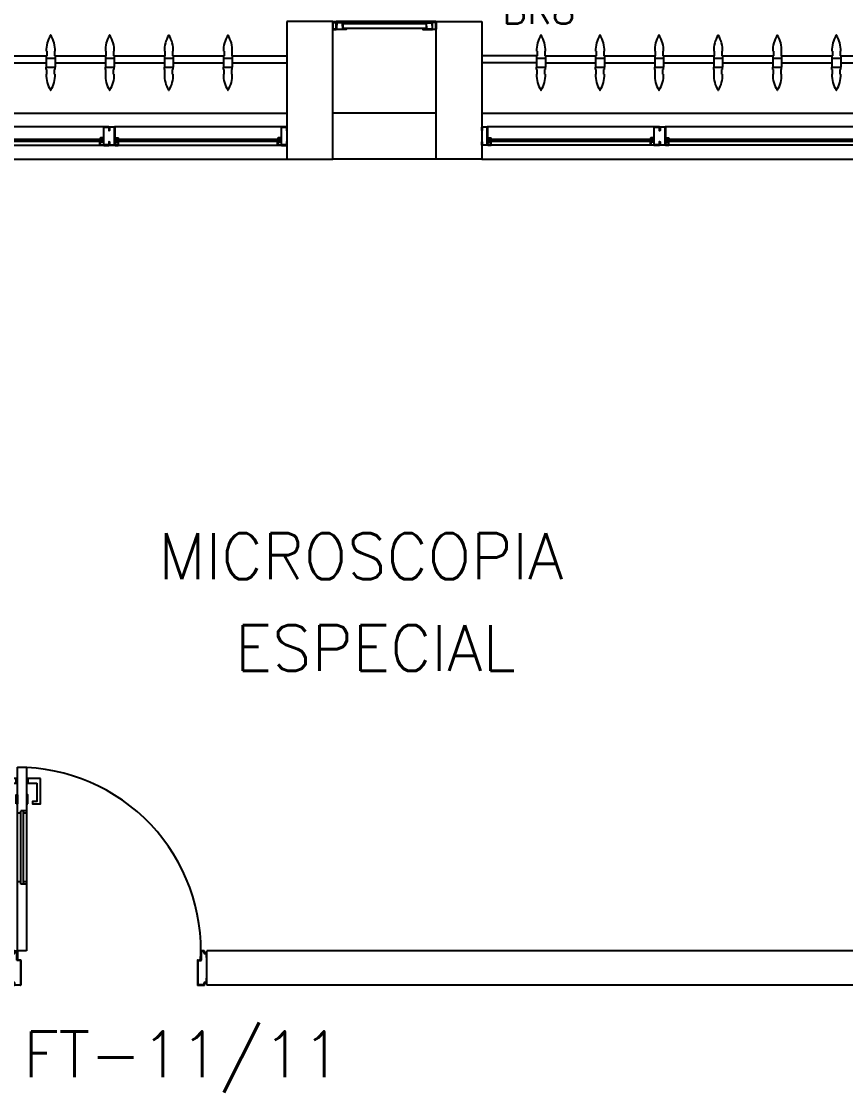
# Model space of a CAD drawing. Header units: millimetres. Extents: x 2686 to 2939, y 1294 to 1441.
# Drawn here: x 2735.113 to 2738.706, y 1406.307 to 1410.975 of the extents above; entities that cross this region are included whole.
import ezdxf

# ---------------------------------------------------------------- set-up
doc = ezdxf.new("R2010")
doc.units = ezdxf.units.MM
for name, color, linetype in [('AR-ALV', 2, 'Continuous'), ('AR-BRISES', 1, 'Continuous'), ('AR-ESQ', 1, 'Continuous'), ('AR-ESTC', 3, 'Continuous'), ('AR-PEITORIL', 1, 'Continuous'), ('AR-PORTA', 1, 'Continuous'), ('BR-PAINEL', 1, 'Continuous'), ('BR-SUPORTE', 1, 'Continuous'), ('BR-TEXTO', 2, 'Continuous'), ('DT-ESQ-BAGUETE-C', 1, 'Continuous'), ('DT-ESQ-MARCO-V', 1, 'Continuous'), ('DT-ESQ-PERFIL CADEIRA-C', 2, 'Continuous'), ('DT-ESQ-PERFIL CADEIRA-V', 2, 'Continuous'), ('DT-ESQ-PERFIL U-C', 2, 'Continuous'), ('DT-ESQ-VENEZIANA-C', 1, 'Continuous'), ('DT-ESQ-VENEZIANA-V', 1, 'Continuous'), ('DT-ESQ-VIDRO-C', 2, 'Continuous'), ('DT-TXTMOD', 1, 'Continuous'), ('ENDEREÇO', 2, 'Continuous'), ('maçaneta', 1, 'Continuous'), ('mov', 1, 'Continuous'), ('PM-PERFIL U-C', 2, 'Continuous'), ('PM-VIDRO', 2, 'Continuous'), ('pm1', 2, 'Continuous'), ('pm2', 2, 'Continuous'), ('TEXTO', 2, 'Continuous')]:
    doc.layers.add(name, color=color, linetype=linetype)
doc.styles.add('S10', font='simplex.shx', dxfattribs={"height": 0.1})
doc.styles.add('S12', font='simplex.shx', dxfattribs={"width": 1.1, "height": 0.12})
doc.styles.add('UNB-100', font='simplex.shx', dxfattribs={"height": 0.2})
doc.styles.add('UNB1-100', font='simplex.shx', dxfattribs={"height": 0.2})

# ---------------------------------------------------------------- blocks, each defined once
blk = doc.blocks.new('EF09-P')
at = {"layer": 'DT-ESQ-BAGUETE-C', "ltscale": 0.1}
for points in [[(0.039, -0.075), (0.0255, -0.075), (0.0255, -0.0735), (0.039, -0.0735), (0.039, -0.0615), (0.0255, -0.0615), (0.0255, -0.06), (0.039, -0.06, -0.414214), (0.0405, -0.0615), (0.0405, -0.0735, -0.414214)], [(0.736, -0.075), (0.7495, -0.075), (0.7495, -0.0735), (0.736, -0.0735), (0.736, -0.0615), (0.7495, -0.0615), (0.7495, -0.06), (0.736, -0.06, 0.414214), (0.7345, -0.0615), (0.7345, -0.0735, 0.414214)], [(0.814, -0.075), (0.8005, -0.075), (0.8005, -0.0735), (0.814, -0.0735), (0.814, -0.0615), (0.8005, -0.0615), (0.8005, -0.06), (0.814, -0.06, -0.414214), (0.8155, -0.0615), (0.8155, -0.0735, -0.414214)]]:
    blk.add_lwpolyline(points, format="xyb", close=True, dxfattribs=at)
at = {"layer": 'DT-ESQ-MARCO-V', "ltscale": 0.1}
for p, q in [((0.0235, -0.06), (0.7515, -0.06)), ((0.7985, -0.06), (1.3515, -0.06)), ((0.0235, -0.14), (0.7515, -0.14)), ((0.7985, -0.14), (1.3515, -0.14))]:
    blk.add_line(p, q, dxfattribs=at)
at = {"layer": 'DT-ESQ-PERFIL U-C', "ltscale": 0.1}
for points in [[(0.025, -0.0905), (0.025, -0.0905, 0.414214), (0.0235, -0.092), (0.0235, -0.1385), (0.0015, -0.1385), (0.0015, -0.125), (0, -0.125), (0, -0.1385, 0.414214), (0.0015, -0.14), (0.0235, -0.14, 0.414214), (0.025, -0.1385), (0.025, -0.092), (0.0385, -0.092, 1), (0.0385, -0.089), (0.025, -0.089), (0.025, -0.0615, 0.414214), (0.0235, -0.06), (0.0015, -0.06, 0.414214), (0, -0.0615), (0, -0.075), (0.0015, -0.075), (0.0015, -0.0615), (0.0235, -0.0615), (0.0235, -0.089, 0.414214), (0.025, -0.0905), (0.0385, -0.0905)], [(0.75, -0.0905), (0.75, -0.0905, -0.414214), (0.7515, -0.092), (0.7515, -0.1385), (0.7735, -0.1385), (0.7735, -0.125), (0.775, -0.125), (0.775, -0.1385, -0.414214), (0.7735, -0.14), (0.7515, -0.14, -0.414214), (0.75, -0.1385), (0.75, -0.092), (0.7365, -0.092, -1), (0.7365, -0.089), (0.75, -0.089), (0.75, -0.0615, -0.414214), (0.7515, -0.06), (0.7735, -0.06, -0.414214), (0.775, -0.0615), (0.775, -0.075), (0.7735, -0.075), (0.7735, -0.0615), (0.7515, -0.0615), (0.7515, -0.089, -0.414214), (0.75, -0.0905), (0.7365, -0.0905)], [(0.8, -0.0905), (0.8, -0.0905, 0.414214), (0.7985, -0.092), (0.7985, -0.1385), (0.7765, -0.1385), (0.7765, -0.125), (0.775, -0.125), (0.775, -0.1385, 0.414214), (0.7765, -0.14), (0.7985, -0.14, 0.414214), (0.8, -0.1385), (0.8, -0.092), (0.8135, -0.092, 1), (0.8135, -0.089), (0.8, -0.089), (0.8, -0.0615, 0.414214), (0.7985, -0.06), (0.7765, -0.06, 0.414214), (0.775, -0.0615), (0.775, -0.075), (0.7765, -0.075), (0.7765, -0.0615), (0.7985, -0.0615), (0.7985, -0.089, 0.414214), (0.8, -0.0905), (0.8135, -0.0905)]]:
    blk.add_lwpolyline(points, format="xyb", dxfattribs=at)
at = {"layer": 'DT-ESQ-VIDRO-C', "ltscale": 0.1}
for points in [[(0.027, -0.087), (0.027, -0.077), (0.748, -0.077), (0.748, -0.087)], [(0.802, -0.087), (0.802, -0.077), (1.348, -0.077), (1.348, -0.087)]]:
    blk.add_lwpolyline(points, close=True, dxfattribs=at)
at = {"layer": 'DT-TXTMOD', "ltscale": 0.1, "style": 'S10', "flags": 3}
for tag, p in [('M01', (0.025, -0.28)), ('M02', (0.3253, -0.28)), ('M03', (0.627, -0.28)), ('M04', (0.9288, -0.28)), ('M05', (1.2306, -0.28)), ('M06', (1.5323, -0.28)), ('M07', (1.8341, -0.28)), ('M08', (2.1359, -0.28)), ('M09', (2.4376, -0.28)), ('M10', (2.7394, -0.28)), ('M11', (3.0412, -0.28)), ('M12', (3.3429, -0.28)), ('M13', (3.6447, -0.28)), ('M14', (3.9464, -0.28)), ('M15', (4.2482, -0.28)), ('M16', (4.55, -0.28)), ('M17', (4.8517, -0.28))]:
    blk.add_attdef(tag, p, '', height=0.1, dxfattribs=at)
blk = doc.blocks.new('EF29-P')
at = {"layer": 'DT-ESQ-BAGUETE-C', "ltscale": 0.1}
for points in [[(4.336, -0.0752), (4.3495, -0.0752), (4.3495, -0.0737), (4.336, -0.0737), (4.336, -0.0617), (4.3495, -0.0617), (4.3495, -0.0602), (4.336, -0.0602, 0.414214), (4.3345, -0.0617), (4.3345, -0.0737, 0.414214)], [(4.414, -0.0752), (4.4005, -0.0752), (4.4005, -0.0737), (4.414, -0.0737), (4.414, -0.0617), (4.4005, -0.0617), (4.4005, -0.0602), (4.414, -0.0602, -0.414214), (4.4155, -0.0617), (4.4155, -0.0737, -0.414214)], [(5.111, -0.0752), (5.1245, -0.0752), (5.1245, -0.0737), (5.111, -0.0737), (5.111, -0.0617), (5.1245, -0.0617), (5.1245, -0.0602), (5.111, -0.0602, 0.414214), (5.1095, -0.0617), (5.1095, -0.0737, 0.414214)]]:
    blk.add_lwpolyline(points, format="xyb", close=True, dxfattribs=at)
at = {"layer": 'DT-ESQ-MARCO-V', "ltscale": 0.1}
for p, q in [((3.1985, -0.0602), (4.3515, -0.0602)), ((4.3985, -0.0602), (5.1265, -0.0602)), ((3.1985, -0.1402), (4.3515, -0.1402)), ((4.3985, -0.1402), (5.1265, -0.1402))]:
    blk.add_line(p, q, dxfattribs=at)
at = {"layer": 'DT-ESQ-PERFIL U-C', "ltscale": 0.1}
for points in [[(4.35, -0.0907), (4.35, -0.0907, -0.414214), (4.3515, -0.0922), (4.3515, -0.1387), (4.3735, -0.1387), (4.3735, -0.1252), (4.375, -0.1252), (4.375, -0.1387, -0.414214), (4.3735, -0.1402), (4.3515, -0.1402, -0.414214), (4.35, -0.1387), (4.35, -0.0922), (4.3365, -0.0922, -1), (4.3365, -0.0892), (4.35, -0.0892), (4.35, -0.0617, -0.414214), (4.3515, -0.0602), (4.3735, -0.0602, -0.414214), (4.375, -0.0617), (4.375, -0.0752), (4.3735, -0.0752), (4.3735, -0.0617), (4.3515, -0.0617), (4.3515, -0.0892, -0.414214), (4.35, -0.0907), (4.3365, -0.0907)], [(4.4, -0.0907), (4.4, -0.0907, 0.414214), (4.3985, -0.0922), (4.3985, -0.1387), (4.3765, -0.1387), (4.3765, -0.1252), (4.375, -0.1252), (4.375, -0.1387, 0.414214), (4.3765, -0.1402), (4.3985, -0.1402, 0.414214), (4.4, -0.1387), (4.4, -0.0922), (4.4135, -0.0922, 1), (4.4135, -0.0892), (4.4, -0.0892), (4.4, -0.0617, 0.414214), (4.3985, -0.0602), (4.3765, -0.0602, 0.414214), (4.375, -0.0617), (4.375, -0.0752), (4.3765, -0.0752), (4.3765, -0.0617), (4.3985, -0.0617), (4.3985, -0.0892, 0.414214), (4.4, -0.0907), (4.4135, -0.0907)], [(5.125, -0.0907), (5.125, -0.0907, -0.414214), (5.1265, -0.0922), (5.1265, -0.1387), (5.1485, -0.1387), (5.1485, -0.1252), (5.15, -0.1252), (5.15, -0.1387, -0.414214), (5.1485, -0.1402), (5.1265, -0.1402, -0.414214), (5.125, -0.1387), (5.125, -0.0922), (5.1115, -0.0922, -1), (5.1115, -0.0892), (5.125, -0.0892), (5.125, -0.0617, -0.414214), (5.1265, -0.0602), (5.1485, -0.0602, -0.414214), (5.15, -0.0617), (5.15, -0.0752), (5.1485, -0.0752), (5.1485, -0.0617), (5.1265, -0.0617), (5.1265, -0.0892, -0.414214), (5.125, -0.0907), (5.1115, -0.0907)]]:
    blk.add_lwpolyline(points, format="xyb", dxfattribs=at)
at = {"layer": 'DT-ESQ-VIDRO-C', "ltscale": 0.1}
for points in [[(3.202, -0.0872), (3.202, -0.0772), (4.348, -0.0772), (4.348, -0.0872)], [(4.402, -0.0872), (4.402, -0.0772), (5.123, -0.0772), (5.123, -0.0872)]]:
    blk.add_lwpolyline(points, close=True, dxfattribs=at)
at = {"layer": 'DT-TXTMOD', "ltscale": 0.1, "style": 'S10', "flags": 3}
for tag, p in [('M01', (0.025, -0.28)), ('M02', (0.3253, -0.28)), ('M03', (0.627, -0.28)), ('M04', (0.9288, -0.28)), ('M05', (1.2306, -0.28)), ('M06', (1.5323, -0.28)), ('M07', (1.8341, -0.28)), ('M08', (2.1359, -0.28)), ('M09', (2.4376, -0.28)), ('M10', (2.7394, -0.28)), ('M11', (3.0412, -0.28)), ('M12', (3.3429, -0.28)), ('M13', (3.6447, -0.28)), ('M14', (3.9464, -0.28)), ('M15', (4.2482, -0.28)), ('M16', (4.55, -0.28)), ('M17', (4.8517, -0.28))]:
    blk.add_attdef(tag, p, '', height=0.1, dxfattribs=at)
blk = doc.blocks.new('BR-MODULO8')
at = {"layer": 'BR-PAINEL'}
for p, q in [((-4.9117, 0.27), (-4.9092, 0.27)), ((-4.9117, 0.25), (-4.9117, 0.24)), ((-4.9117, 0.25), (-4.9092, 0.25)), ((-4.9117, 0.24), (-4.8733, 0.24)), ((-4.9117, 0.24), (-4.9117, 0.2)), ((-4.9092, 0.27), (-4.9092, 0.25)), ((-4.8758, 0.27), (-4.8758, 0.25)), ((-4.8733, 0.27), (-4.8758, 0.27)), ((-4.8733, 0.25), (-4.8758, 0.25)), ((-4.8733, 0.25), (-4.8733, 0.24)), ((-4.8733, 0.24), (-4.8733, 0.2)), ((-4.6542, 0.27), (-4.6517, 0.27)), ((-4.6542, 0.25), (-4.6542, 0.24)), ((-4.6542, 0.25), (-4.6517, 0.25)), ((-4.6542, 0.24), (-4.6158, 0.24)), ((-4.6542, 0.24), (-4.6542, 0.2)), ((-4.6517, 0.27), (-4.6517, 0.25)), ((-4.6183, 0.27), (-4.6183, 0.25)), ((-4.6158, 0.27), (-4.6183, 0.27)), ((-4.6158, 0.25), (-4.6183, 0.25)), ((-4.6158, 0.25), (-4.6158, 0.24)), ((-4.6158, 0.24), (-4.6158, 0.2)), ((-4.3967, 0.27), (-4.3942, 0.27)), ((-4.3967, 0.25), (-4.3967, 0.24)), ((-4.3967, 0.25), (-4.3942, 0.25)), ((-4.3967, 0.24), (-4.3583, 0.24)), ((-4.3967, 0.24), (-4.3967, 0.2)), ((-4.3942, 0.27), (-4.3942, 0.25)), ((-4.3608, 0.27), (-4.3608, 0.25)), ((-4.3583, 0.27), (-4.3608, 0.27)), ((-4.3583, 0.25), (-4.3608, 0.25)), ((-4.3583, 0.25), (-4.3583, 0.24)), ((-4.3583, 0.24), (-4.3583, 0.2)), ((-4.1392, 0.27), (-4.1367, 0.27)), ((-4.1392, 0.25), (-4.1392, 0.24)), ((-4.1392, 0.25), (-4.1367, 0.25)), ((-4.1392, 0.24), (-4.1008, 0.24)), ((-4.1392, 0.24), (-4.1392, 0.2)), ((-4.1367, 0.27), (-4.1367, 0.25)), ((-4.1033, 0.27), (-4.1033, 0.25)), ((-4.1008, 0.27), (-4.1033, 0.27)), ((-4.1008, 0.25), (-4.1033, 0.25)), ((-4.1008, 0.25), (-4.1008, 0.24)), ((-4.1008, 0.24), (-4.1008, 0.2)), ((-3.8817, 0.27), (-3.8792, 0.27)), ((-3.8817, 0.25), (-3.8817, 0.24)), ((-3.8817, 0.25), (-3.8792, 0.25)), ((-3.8817, 0.24), (-3.8433, 0.24)), ((-3.8817, 0.24), (-3.8817, 0.2)), ((-3.8792, 0.27), (-3.8792, 0.25)), ((-3.8458, 0.27), (-3.8458, 0.25)), ((-3.8433, 0.27), (-3.8458, 0.27)), ((-3.8433, 0.25), (-3.8458, 0.25)), ((-3.8433, 0.25), (-3.8433, 0.24)), ((-3.8433, 0.24), (-3.8433, 0.2)), ((-3.6242, 0.27), (-3.6217, 0.27)), ((-3.6242, 0.25), (-3.6242, 0.24)), ((-3.6242, 0.25), (-3.6217, 0.25)), ((-3.6242, 0.24), (-3.5858, 0.24)), ((-3.6242, 0.24), (-3.6242, 0.2)), ((-3.6217, 0.27), (-3.6217, 0.25)), ((-3.5883, 0.27), (-3.5883, 0.25)), ((-3.5858, 0.27), (-3.5883, 0.27)), ((-3.5858, 0.25), (-3.5883, 0.25)), ((-3.5858, 0.25), (-3.5858, 0.24)), ((-3.5858, 0.24), (-3.5858, 0.2)), ((-1.0492, 0.27), (-1.0467, 0.27)), ((-1.0492, 0.25), (-1.0492, 0.24)), ((-1.0492, 0.25), (-1.0467, 0.25)), ((-1.0492, 0.24), (-1.0108, 0.24)), ((-1.0492, 0.24), (-1.0492, 0.2)), ((-1.0467, 0.27), (-1.0467, 0.25)), ((-1.0133, 0.27), (-1.0133, 0.25)), ((-1.0108, 0.27), (-1.0133, 0.27)), ((-1.0108, 0.25), (-1.0133, 0.25)), ((-1.0108, 0.25), (-1.0108, 0.24)), ((-1.0108, 0.24), (-1.0108, 0.2)), ((-0.7917, 0.27), (-0.7892, 0.27)), ((-0.7917, 0.25), (-0.7917, 0.24)), ((-0.7917, 0.25), (-0.7892, 0.25)), ((-0.7917, 0.24), (-0.7533, 0.24)), ((-0.7917, 0.24), (-0.7917, 0.2)), ((-0.7892, 0.27), (-0.7892, 0.25)), ((-0.7558, 0.27), (-0.7558, 0.25)), ((-0.7533, 0.27), (-0.7558, 0.27)), ((-0.7533, 0.25), (-0.7558, 0.25)), ((-0.7533, 0.25), (-0.7533, 0.24)), ((-0.7533, 0.24), (-0.7533, 0.2)), ((-0.5342, 0.27), (-0.5317, 0.27)), ((-0.5342, 0.25), (-0.5317, 0.25)), ((-0.5342, 0.25), (-0.5342, 0.24)), ((-0.5342, 0.24), (-0.5342, 0.2)), ((-0.5342, 0.24), (-0.4958, 0.24)), ((-0.5317, 0.27), (-0.5317, 0.25)), ((-0.4958, 0.27), (-0.4983, 0.27)), ((-0.4983, 0.27), (-0.4983, 0.25)), ((-0.4958, 0.25), (-0.4983, 0.25)), ((-0.4958, 0.25), (-0.4958, 0.24)), ((-0.4958, 0.24), (-0.4958, 0.2)), ((-0.2767, 0.27), (-0.2742, 0.27)), ((-0.2767, 0.25), (-0.2767, 0.24)), ((-0.2767, 0.25), (-0.2742, 0.25)), ((-0.2767, 0.24), (-0.2383, 0.24)), ((-0.2767, 0.24), (-0.2767, 0.2)), ((-0.2742, 0.27), (-0.2742, 0.25)), ((-0.2408, 0.27), (-0.2408, 0.25)), ((-0.2383, 0.27), (-0.2408, 0.27)), ((-0.2383, 0.25), (-0.2408, 0.25)), ((-0.2383, 0.25), (-0.2383, 0.24)), ((-0.2383, 0.24), (-0.2383, 0.2)), ((-4.9117, 0.2), (-4.8733, 0.2)), ((-4.9117, 0.19), (-4.9117, 0.2)), ((-4.9117, 0.19), (-4.9092, 0.19)), ((-4.9092, 0.17), (-4.9092, 0.19)), ((-4.8733, 0.19), (-4.8758, 0.19)), ((-4.8758, 0.17), (-4.8758, 0.19)), ((-4.8733, 0.19), (-4.8733, 0.2)), ((-4.6542, 0.2), (-4.6158, 0.2)), ((-4.6542, 0.19), (-4.6542, 0.2)), ((-4.6542, 0.19), (-4.6517, 0.19)), ((-4.6517, 0.17), (-4.6517, 0.19)), ((-4.6158, 0.19), (-4.6183, 0.19)), ((-4.6183, 0.17), (-4.6183, 0.19)), ((-4.6158, 0.19), (-4.6158, 0.2)), ((-4.3967, 0.2), (-4.3583, 0.2)), ((-4.3967, 0.19), (-4.3967, 0.2)), ((-4.3967, 0.19), (-4.3942, 0.19)), ((-4.3942, 0.17), (-4.3942, 0.19)), ((-4.3583, 0.19), (-4.3608, 0.19)), ((-4.3608, 0.17), (-4.3608, 0.19)), ((-4.3583, 0.19), (-4.3583, 0.2)), ((-4.1392, 0.2), (-4.1008, 0.2)), ((-4.1392, 0.19), (-4.1392, 0.2)), ((-4.1392, 0.19), (-4.1367, 0.19)), ((-4.1367, 0.17), (-4.1367, 0.19)), ((-4.1008, 0.19), (-4.1033, 0.19)), ((-4.1033, 0.17), (-4.1033, 0.19)), ((-4.1008, 0.19), (-4.1008, 0.2)), ((-3.8817, 0.2), (-3.8433, 0.2)), ((-3.8817, 0.19), (-3.8817, 0.2)), ((-3.8817, 0.19), (-3.8792, 0.19)), ((-3.8792, 0.17), (-3.8792, 0.19)), ((-3.8433, 0.19), (-3.8458, 0.19)), ((-3.8458, 0.17), (-3.8458, 0.19)), ((-3.8433, 0.19), (-3.8433, 0.2)), ((-3.6242, 0.2), (-3.5858, 0.2)), ((-3.6242, 0.19), (-3.6242, 0.2)), ((-3.6242, 0.19), (-3.6217, 0.19)), ((-3.6217, 0.17), (-3.6217, 0.19)), ((-3.5858, 0.19), (-3.5883, 0.19)), ((-3.5883, 0.17), (-3.5883, 0.19)), ((-3.5858, 0.19), (-3.5858, 0.2)), ((-1.0492, 0.2), (-1.0108, 0.2)), ((-1.0492, 0.19), (-1.0492, 0.2)), ((-1.0492, 0.19), (-1.0467, 0.19)), ((-1.0467, 0.17), (-1.0467, 0.19)), ((-1.0108, 0.19), (-1.0133, 0.19)), ((-1.0133, 0.17), (-1.0133, 0.19)), ((-1.0108, 0.19), (-1.0108, 0.2)), ((-0.7917, 0.2), (-0.7533, 0.2)), ((-0.7917, 0.19), (-0.7917, 0.2)), ((-0.7917, 0.19), (-0.7892, 0.19)), ((-0.7892, 0.17), (-0.7892, 0.19)), ((-0.7533, 0.19), (-0.7558, 0.19)), ((-0.7558, 0.17), (-0.7558, 0.19)), ((-0.7533, 0.19), (-0.7533, 0.2)), ((-0.5342, 0.19), (-0.5342, 0.2)), ((-0.5342, 0.2), (-0.4958, 0.2)), ((-0.5342, 0.19), (-0.5317, 0.19)), ((-0.5317, 0.17), (-0.5317, 0.19)), ((-0.4983, 0.17), (-0.4983, 0.19)), ((-0.4958, 0.19), (-0.4983, 0.19)), ((-0.4958, 0.19), (-0.4958, 0.2)), ((-0.2767, 0.2), (-0.2383, 0.2)), ((-0.2767, 0.19), (-0.2767, 0.2)), ((-0.2767, 0.19), (-0.2742, 0.19)), ((-0.2742, 0.17), (-0.2742, 0.19)), ((-0.2383, 0.19), (-0.2408, 0.19)), ((-0.2408, 0.17), (-0.2408, 0.19)), ((-0.2383, 0.19), (-0.2383, 0.2)), ((-4.9117, 0.17), (-4.9092, 0.17)), ((-4.8733, 0.17), (-4.8758, 0.17)), ((-4.6542, 0.17), (-4.6517, 0.17)), ((-4.6158, 0.17), (-4.6183, 0.17)), ((-4.3967, 0.17), (-4.3942, 0.17)), ((-4.3583, 0.17), (-4.3608, 0.17)), ((-4.1392, 0.17), (-4.1367, 0.17)), ((-4.1008, 0.17), (-4.1033, 0.17)), ((-3.8817, 0.17), (-3.8792, 0.17)), ((-3.8433, 0.17), (-3.8458, 0.17)), ((-3.6242, 0.17), (-3.6217, 0.17)), ((-3.5858, 0.17), (-3.5883, 0.17)), ((-1.0492, 0.17), (-1.0467, 0.17)), ((-1.0108, 0.17), (-1.0133, 0.17)), ((-0.7917, 0.17), (-0.7892, 0.17)), ((-0.7533, 0.17), (-0.7558, 0.17)), ((-0.5342, 0.17), (-0.5317, 0.17)), ((-0.4958, 0.17), (-0.4983, 0.17)), ((-0.2767, 0.17), (-0.2742, 0.17)), ((-0.2383, 0.17), (-0.2408, 0.17))]:
    blk.add_line(p, q, dxfattribs=at)
for centre, radius, start, end in [((-4.7867, 0.2739), 0.1251, 148.4721, 181.772), ((-4.8925, 0.3387), 0.001, 37.1012, 142.8988), ((-4.9983, 0.2739), 0.1251, 358.228, 31.5279), ((-4.5292, 0.2739), 0.1251, 148.4721, 181.772), ((-4.635, 0.3387), 0.001, 37.1012, 142.8988), ((-4.7408, 0.2739), 0.1251, 358.228, 31.5279), ((-4.2717, 0.2739), 0.1251, 148.4721, 181.772), ((-4.3775, 0.3387), 0.001, 37.1012, 142.8988), ((-4.4833, 0.2739), 0.1251, 358.228, 31.5279), ((-4.0142, 0.2739), 0.1251, 148.4721, 181.772), ((-4.12, 0.3387), 0.001, 37.1012, 142.8988), ((-4.2258, 0.2739), 0.1251, 358.228, 31.5279), ((-3.7567, 0.2739), 0.1251, 148.4721, 181.772), ((-3.8625, 0.3387), 0.001, 37.1012, 142.8988), ((-3.9683, 0.2739), 0.1251, 358.228, 31.5279), ((-3.4992, 0.2739), 0.1251, 148.4721, 181.772), ((-3.605, 0.3387), 0.001, 37.1012, 142.8988), ((-3.7108, 0.2739), 0.1251, 358.228, 31.5279), ((-0.9242, 0.2739), 0.1251, 148.4721, 181.772), ((-1.03, 0.3387), 0.001, 37.1012, 142.8988), ((-1.1358, 0.2739), 0.1251, 358.228, 31.5279), ((-0.6667, 0.2739), 0.1251, 148.4721, 181.772), ((-0.7725, 0.3387), 0.001, 37.1012, 142.8988), ((-0.8783, 0.2739), 0.1251, 358.228, 31.5279), ((-0.4092, 0.2739), 0.1251, 148.4721, 181.772), ((-0.515, 0.3387), 0.001, 37.1012, 142.8988), ((-0.6208, 0.2739), 0.1251, 358.228, 31.5279), ((-0.1517, 0.2739), 0.1251, 148.4721, 181.772), ((-0.2575, 0.3387), 0.001, 37.1012, 142.8988), ((-0.3633, 0.2739), 0.1251, 358.228, 31.5279), ((-4.7867, 0.1661), 0.1251, 178.228, 211.5279), ((-4.9983, 0.1661), 0.1251, 328.4721, 1.772), ((-4.5292, 0.1661), 0.1251, 178.228, 211.5279), ((-4.7408, 0.1661), 0.1251, 328.4721, 1.772), ((-4.2717, 0.1661), 0.1251, 178.228, 211.5279), ((-4.4833, 0.1661), 0.1251, 328.4721, 1.772), ((-4.0142, 0.1661), 0.1251, 178.228, 211.5279), ((-4.2258, 0.1661), 0.1251, 328.4721, 1.772), ((-3.7567, 0.1661), 0.1251, 178.228, 211.5279), ((-3.9683, 0.1661), 0.1251, 328.4721, 1.772), ((-3.4992, 0.1661), 0.1251, 178.228, 211.5279), ((-3.7108, 0.1661), 0.1251, 328.4721, 1.772), ((-0.9242, 0.1661), 0.1251, 178.228, 211.5279), ((-1.1358, 0.1661), 0.1251, 328.4721, 1.772), ((-0.6667, 0.1661), 0.1251, 178.228, 211.5279), ((-0.8783, 0.1661), 0.1251, 328.4721, 1.772), ((-0.4092, 0.1661), 0.1251, 178.228, 211.5279), ((-0.6208, 0.1661), 0.1251, 328.4721, 1.772), ((-0.1517, 0.1661), 0.1251, 178.228, 211.5279), ((-0.3633, 0.1661), 0.1251, 328.4721, 1.772), ((-4.8925, 0.1013), 0.001, 217.1012, 322.8988), ((-4.635, 0.1013), 0.001, 217.1012, 322.8988), ((-4.3775, 0.1013), 0.001, 217.1012, 322.8988), ((-4.12, 0.1013), 0.001, 217.1012, 322.8988), ((-3.8625, 0.1013), 0.001, 217.1012, 322.8988), ((-3.605, 0.1013), 0.001, 217.1012, 322.8988), ((-1.03, 0.1013), 0.001, 217.1012, 322.8988), ((-0.7725, 0.1013), 0.001, 217.1012, 322.8988), ((-0.515, 0.1013), 0.001, 217.1012, 322.8988), ((-0.2575, 0.1013), 0.001, 217.1012, 322.8988)]:
    blk.add_arc(centre, radius, start, end, dxfattribs=at)
at = {"layer": 'BR-SUPORTE'}
for p, q in [((-4.9117, 0.25), (-5.15, 0.25)), ((-4.8733, 0.25), (-4.6517, 0.25)), ((-4.6158, 0.25), (-4.3942, 0.25)), ((-4.3583, 0.25), (-4.1367, 0.25)), ((-4.1008, 0.25), (-3.8792, 0.25)), ((-3.8433, 0.25), (-3.6217, 0.25)), ((-3.5858, 0.25), (-3.3642, 0.25)), ((-1.2683, 0.25), (-1.0467, 0.25)), ((-1.0108, 0.25), (-0.7892, 0.25)), ((-0.7533, 0.25), (-0.5317, 0.25)), ((-0.4958, 0.25), (-0.2742, 0.25)), ((-0.2383, 0.25), (0, 0.25)), ((-4.9117, 0.22), (-5.15, 0.22)), ((-4.8733, 0.22), (-4.6542, 0.22)), ((-4.6158, 0.22), (-4.3967, 0.22)), ((-4.3583, 0.22), (-4.1392, 0.22)), ((-4.1008, 0.22), (-3.8817, 0.22)), ((-3.8433, 0.22), (-3.6242, 0.22)), ((-3.5858, 0.22), (-3.3667, 0.22)), ((-1.2683, 0.22), (-1.0492, 0.22)), ((-1.0108, 0.22), (-0.7917, 0.22)), ((-0.7533, 0.22), (-0.5342, 0.22)), ((-0.4958, 0.22), (-0.2767, 0.22)), ((-0.2383, 0.22), (0, 0.22))]:
    blk.add_line(p, q, dxfattribs=at)
blk = doc.blocks.new('EF01C-P')
at = {"layer": 'DT-ESQ-BAGUETE-C', "ltscale": 0.1}
for points in [[(0.0015, 0.035), (0.015, 0.035), (0.015, 0.0335), (0.0015, 0.0335), (0.0015, 0.005), (0.015, 0.005), (0.015, 0.0035), (0.0015, 0.0035, -0.414214), (0, 0.005), (0, 0.0335, -0.414214)], [(0.4485, 0.035), (0.435, 0.035), (0.435, 0.0335), (0.4485, 0.0335), (0.4485, 0.005), (0.435, 0.005), (0.435, 0.0035), (0.4485, 0.0035, 0.414214), (0.45, 0.005), (0.45, 0.0335, 0.414214)]]:
    blk.add_lwpolyline(points, format="xyb", close=True, dxfattribs=at)
at = {"layer": 'DT-ESQ-PERFIL CADEIRA-C', "ltscale": 0.1}
for points in [[(0.01, 0.0015), (0.01, 0.003), (0.0015, 0.003, 1), (0.0015, 0), (0.015, 0, 0.414214), (0.0165, 0.0015), (0.0165, 0.0335), (0.043, 0.0335)], [(0.043, 0.0065), (0.018, 0.0065), (0.018, 0.0165), (0.0165, 0.0165), (0.0165, 0.0065, 0.414214), (0.018, 0.005), (0.043, 0.005), (0.0565, 0.005, 1), (0.0565, 0.008), (0.043, 0.008), (0.043, 0.02), (0.043, 0.032), (0.0565, 0.032, 1), (0.0565, 0.035), (0.043, 0.035), (0.0165, 0.035, 0.414214), (0.015, 0.0335), (0.015, 0.0015), (0.0015, 0.0015)], [(0.0415, 0.02), (0.0415, 0.032, -0.414214), (0.043, 0.0335), (0.0565, 0.0335)], [(0.0415, 0.02), (0.0415, 0.008, 0.414214), (0.043, 0.0065), (0.0565, 0.0065)], [(0.407, 0.0065), (0.432, 0.0065), (0.432, 0.0165), (0.4335, 0.0165), (0.4335, 0.0065, -0.414214), (0.432, 0.005), (0.407, 0.005), (0.3935, 0.005, -1), (0.3935, 0.008), (0.407, 0.008), (0.407, 0.02), (0.407, 0.032), (0.3935, 0.032, -1), (0.3935, 0.035), (0.407, 0.035), (0.4335, 0.035, -0.414214), (0.435, 0.0335), (0.435, 0.0015), (0.4485, 0.0015)], [(0.4085, 0.02), (0.4085, 0.032, 0.414214), (0.407, 0.0335), (0.3935, 0.0335)], [(0.4085, 0.02), (0.4085, 0.008, -0.414214), (0.407, 0.0065), (0.3935, 0.0065)], [(0.44, 0.0015), (0.44, 0.003), (0.4485, 0.003, -1), (0.4485, 0), (0.435, 0, -0.414214), (0.4335, 0.0015), (0.4335, 0.0335), (0.407, 0.0335)]]:
    blk.add_lwpolyline(points, format="xyb", dxfattribs=at)
at = {"layer": 'DT-ESQ-PERFIL CADEIRA-V', "ltscale": 0.1}
blk.add_line((0.015, 0), (0.435, 0), dxfattribs=at)
at = {"layer": 'DT-ESQ-VENEZIANA-C', "ltscale": 0.1}
for p, q in [((0.043, 0.0105), (0.407, 0.0105)), ((0.043, 0.009), (0.407, 0.009))]:
    blk.add_line(p, q, dxfattribs=at)
at = {"layer": 'DT-ESQ-VENEZIANA-V', "ltscale": 0.1}
blk.add_line((0.043, 0.031), (0.407, 0.031), dxfattribs=at)
at = {"layer": 'DT-TXTMOD', "ltscale": 0.1, "style": 'S10', "flags": 3}
blk.add_attdef('EF01C', (0.0208, -0.14), '', height=0.1, dxfattribs=at)
blk = doc.blocks.new('PM3V')
at = {"layer": 'maçaneta'}
for points in [[(0.02, 0.9), (-0.035, 0.9), (-0.035, 0.79), (0, 0.79), (0, 0.8), (-0.02, 0.8), (-0.02, 0.8785, -0.414214), (-0.0185, 0.88), (0.02, 0.88)], [(0.125, 0.9), (0.07, 0.9), (0.07, 0.88), (0.1085, 0.88, -0.414214), (0.11, 0.8785), (0.11, 0.8), (0.09, 0.8), (0.09, 0.79), (0.125, 0.79)]]:
    blk.add_lwpolyline(points, format="xyb", close=True, dxfattribs=at)
for points in [[(0.02, 0.79), (0.02, 0.83), (0.025, 0.83), (0.025, 0.79)], [(0.07, 0.79), (0.07, 0.83), (0.065, 0.83), (0.065, 0.79)]]:
    blk.add_lwpolyline(points, close=True, dxfattribs=at)
at = {"layer": 'mov'}
blk.add_arc((0.025, 0.15), 0.8, 356.8472, 90, dxfattribs=at)
at = {"layer": 'PM-PERFIL U-C'}
for p, q in [((0.01, 0.14), (0.01, 0.1485)), ((0.0115, 0.15), (0.0235, 0.15)), ((0.012, 0.148), (0.012, 0.1395)), ((0.023, 0.148), (0.012, 0.148)), ((0.023, 0.1085), (0.023, 0.148)), ((0.025, 0.1485), (0.025, 0.109)), ((0.825, 0.1485), (0.825, 0.109)), ((0.8385, 0.15), (0.8265, 0.15)), ((0.827, 0.148), (0.838, 0.148)), ((0.827, 0.1085), (0.827, 0.148)), ((0.838, 0.148), (0.838, 0.1395)), ((0.84, 0.14), (0.84, 0.1485)), ((0, 0.12), (0, 0.1385)), ((0.002, 0.12), (0, 0.12)), ((0.0015, 0.14), (0.01, 0.14)), ((0.002, 0.138), (0.002, 0.12)), ((0.0105, 0.138), (0.002, 0.138)), ((0.038, 0.107), (0.0245, 0.107)), ((0.0385, 0.109), (0.025, 0.109)), ((0.038, 0.107), (0.038, 0.002)), ((0.04, 0.1075), (0.04, 0.0015)), ((0.81, 0.1075), (0.81, 0.0015)), ((0.8115, 0.109), (0.825, 0.109)), ((0.812, 0.107), (0.8255, 0.107)), ((0.812, 0.107), (0.812, 0.002)), ((0.8395, 0.138), (0.848, 0.138)), ((0.8485, 0.14), (0.84, 0.14)), ((0.848, 0.138), (0.848, 0.12)), ((0.848, 0.12), (0.85, 0.12)), ((0.85, 0.12), (0.85, 0.1385)), ((0, 0.03), (0.002, 0.03)), ((0, 0.0115), (0, 0.03)), ((0.01, 0.01), (0.0015, 0.01)), ((0.002, 0.03), (0.002, 0.012)), ((0.002, 0.012), (0.0105, 0.012)), ((0.01, 0.0015), (0.01, 0.01)), ((0.0385, 0), (0.0115, 0)), ((0.012, 0.0105), (0.012, 0.002)), ((0.012, 0.002), (0.038, 0.002)), ((0.8115, 0), (0.8385, 0)), ((0.838, 0.002), (0.812, 0.002)), ((0.838, 0.0105), (0.838, 0.002)), ((0.848, 0.012), (0.8395, 0.012)), ((0.84, 0.0015), (0.84, 0.01)), ((0.84, 0.01), (0.8485, 0.01)), ((0.85, 0.03), (0.848, 0.03)), ((0.848, 0.03), (0.848, 0.012)), ((0.85, 0.0115), (0.85, 0.03))]:
    blk.add_line(p, q, dxfattribs=at)
for centre, start, end in [((0.0115, 0.1485), 90, 180), ((0.0235, 0.1485), 360, 90), ((0.8265, 0.1485), 90, 180), ((0.8385, 0.1485), 0, 90), ((0.0015, 0.1385), 90, 180), ((0.0105, 0.1395), 270, 0), ((0.0245, 0.1085), 180, 270), ((0.0385, 0.1075), 0, 90), ((0.8115, 0.1075), 90, 180), ((0.8255, 0.1085), 270, 0), ((0.8395, 0.1395), 180, 270), ((0.8485, 0.1385), 0, 90), ((0.0015, 0.0115), 180, 270), ((0.0115, 0.0015), 180, 270), ((0.0105, 0.0105), 0, 90), ((0.0385, 0.0015), 269.9386, 0), ((0.8115, 0.0015), 180, 270.0614), ((0.8395, 0.0105), 90, 180), ((0.8385, 0.0015), 270, 0), ((0.8485, 0.0115), 270, 0)]:
    blk.add_arc(centre, 0.0015, start, end, dxfattribs=at)
at = {"layer": 'PM-VIDRO', "color": 1}
for p, q in [((0.04, 0.45), (0.04, 0.75)), ((0.05, 0.75), (0.05, 0.45))]:
    blk.add_line(p, q, dxfattribs=at)
at = {"layer": 'pm1'}
for p, q in [((0.025, 0.95), (0.065, 0.95)), ((0.025, 0.75), (0.025, 0.95)), ((0.065, 0.95), (0.065, 0.76)), ((0.04, 0.75), (0.025, 0.75)), ((0.065, 0.76), (0.04, 0.76)), ((0.04, 0.75), (0.04, 0.76)), ((0.05, 0.76), (0.05, 0.75)), ((0.065, 0.75), (0.05, 0.75)), ((0.065, 0.76), (0.065, 0.75)), ((0.025, 0.15), (0.025, 0.45)), ((0.04, 0.45), (0.025, 0.45)), ((0.04, 0.44), (0.04, 0.45)), ((0.065, 0.44), (0.04, 0.44)), ((0.065, 0.45), (0.05, 0.45)), ((0.05, 0.45), (0.05, 0.44)), ((0.065, 0.45), (0.065, 0.44)), ((0.065, 0.44), (0.065, 0.15)), ((0.065, 0.15), (0.025, 0.15))]:
    blk.add_line(p, q, dxfattribs=at)
at = {"layer": 'pm2'}
for p, q in [((0.025, 0.45), (0.025, 0.75)), ((0.065, 0.75), (0.065, 0.45)), ((0.025, 0.15), (0.025, 0.109)), ((0.025, 0.109), (0.035, 0.109)), ((0.8252, 0.109), (0.8152, 0.109)), ((0.8152, 0), (0.8402, 0)), ((0.8402, 0.01), (0.8502, 0.01)), ((0.8402, 0), (0.8402, 0.01))]:
    blk.add_line(p, q, dxfattribs=at)

msp = doc.modelspace()

# ---------------------------------------------------------------- linework, layer by layer
at = {"layer": 'AR-ALV'}
for p, q in [((2736.9207, 1410.5749), (2736.4707, 1410.5749)), ((2736.9207, 1410.3749), (2736.4707, 1410.3749)), ((2739.6207, 1406.9249), (2735.9207, 1406.9249)), ((2735.9207, 1406.7749), (2735.9207, 1406.9249)), ((2740.4707, 1406.7749), (2735.9207, 1406.7749))]:
    msp.add_line(p, q, dxfattribs=at)
at = {"layer": 'AR-ESTC'}
for p, q in [((2736.4707, 1410.9749), (2736.2707, 1410.9749)), ((2736.2707, 1410.9749), (2736.2707, 1410.3749)), ((2736.4707, 1410.3749), (2736.4707, 1410.9749)), ((2736.9207, 1410.9749), (2737.1207, 1410.9749)), ((2736.9207, 1410.3749), (2736.9207, 1410.9749)), ((2737.1207, 1410.9749), (2737.1207, 1410.3749)), ((2736.2707, 1410.3749), (2736.4707, 1410.3749)), ((2737.1207, 1410.3749), (2736.9207, 1410.3749))]:
    msp.add_line(p, q, dxfattribs=at)
at = {"layer": 'AR-PEITORIL'}
for p, q in [((2731.1207, 1410.5749), (2736.2707, 1410.5749)), ((2737.1207, 1410.5749), (2742.2707, 1410.5749)), ((2731.1207, 1410.3749), (2736.2707, 1410.3749)), ((2737.1207, 1410.3749), (2742.2707, 1410.3749))]:
    msp.add_line(p, q, dxfattribs=at)

# ---------------------------------------------------------------- block references
at = {"layer": 'AR-BRISES'}
msp.add_blockref('BR-MODULO8', (2736.2707, 1410.5749), dxfattribs=at)
ref = msp.add_blockref('BR-MODULO8', (2742.2707, 1410.5749), dxfattribs=at)
ref.add_attrib('BR', 'BR8', (2737.2092, 1410.9645), dxfattribs={"layer": 'BR-TEXTO', "height": 0.12, "style": 'S12'})
at = {"layer": 'AR-ESQ', "rotation": 180}
for name, p in [('EF01C-P', (2736.9207, 1410.9749)), ('EF09-P', (2736.2707, 1410.3749)), ('EF29-P', (2742.2707, 1410.3749))]:
    msp.add_blockref(name, p, dxfattribs=at)
at = {"layer": 'AR-PORTA'}
msp.add_blockref('PM3V', (2735.0707, 1406.7749), dxfattribs=at)

# ---------------------------------------------------------------- texts
at = {"layer": 'ENDEREÇO', "style": 'UNB1-100'}
msp.add_text('FT-11/11', height=0.2, dxfattribs=at).set_placement((2735.121, 1406.3735))
at = {"layer": 'TEXTO', "style": 'UNB-100'}
for s, p in [('MICROSCOPIA', (2735.7102, 1408.5442)), ('ESPECIAL', (2736.0434, 1408.1442))]:
    msp.add_text(s, height=0.2, dxfattribs=at).set_placement(p)

doc.saveas('drawing.dxf')
